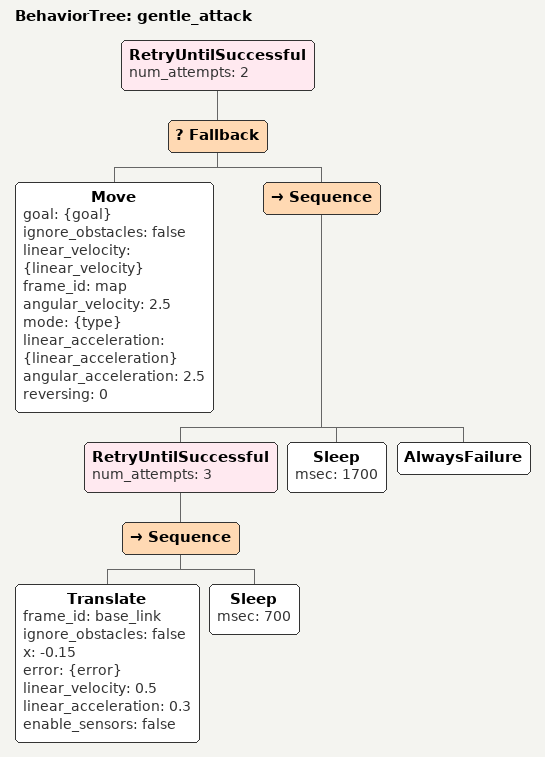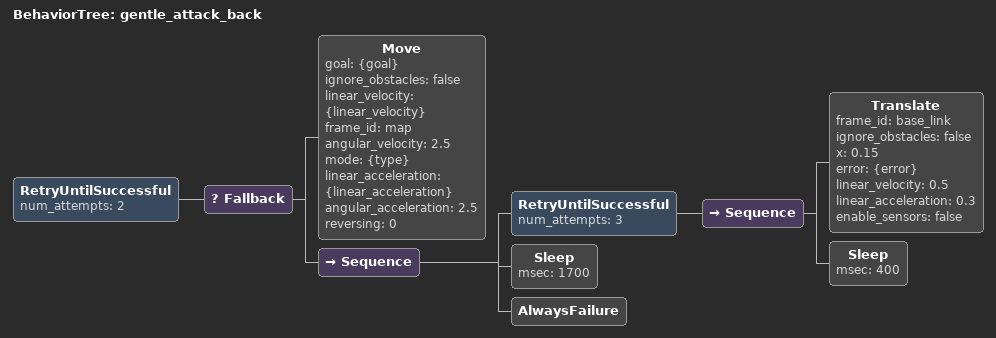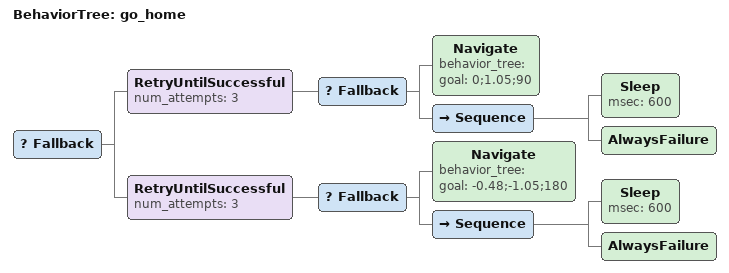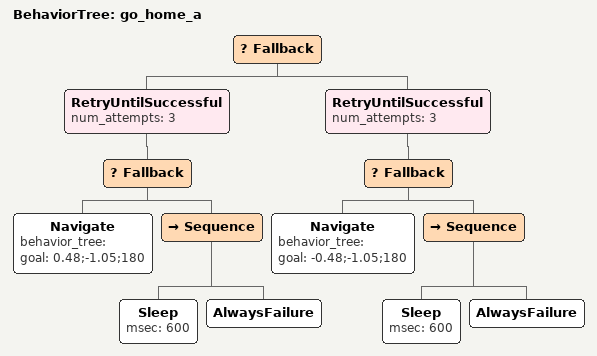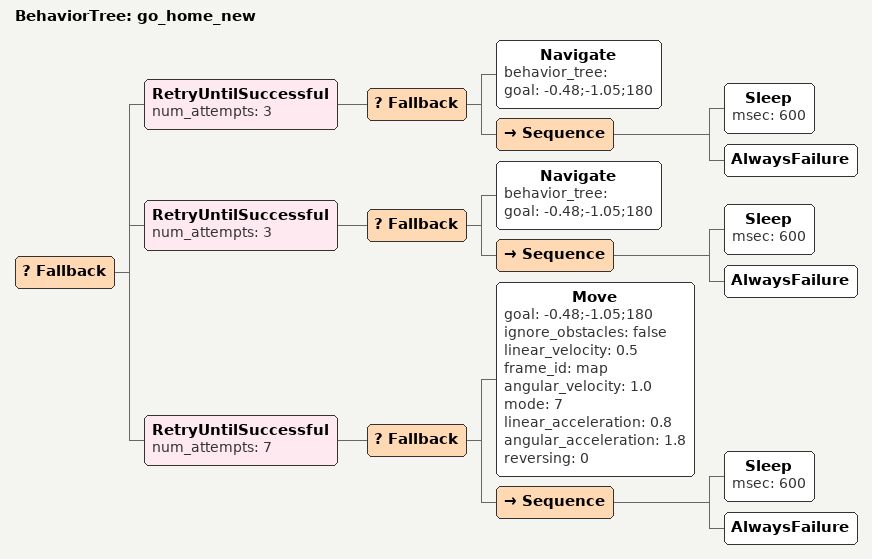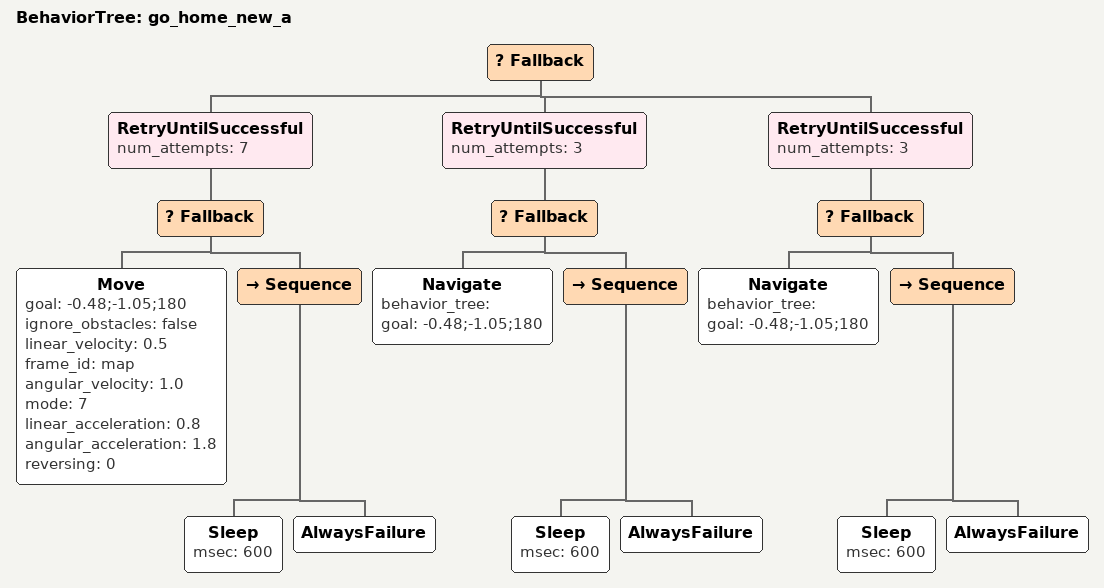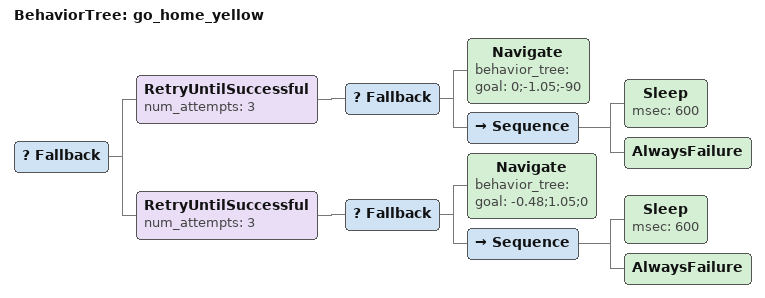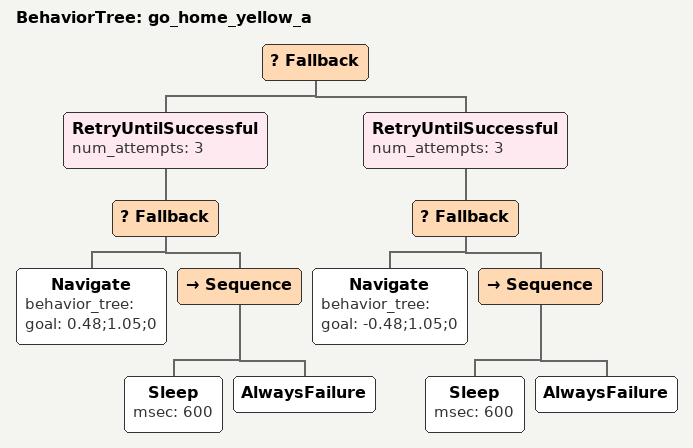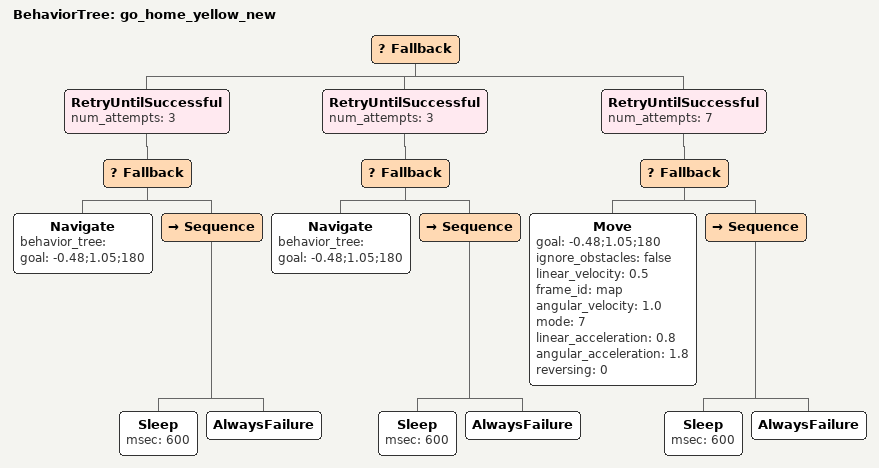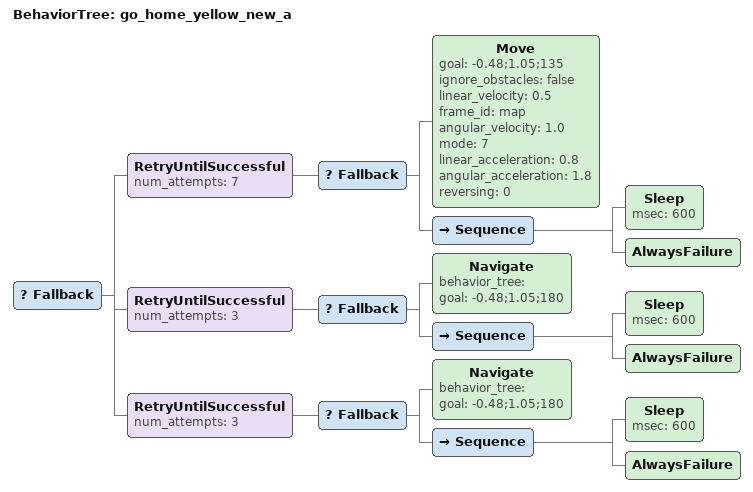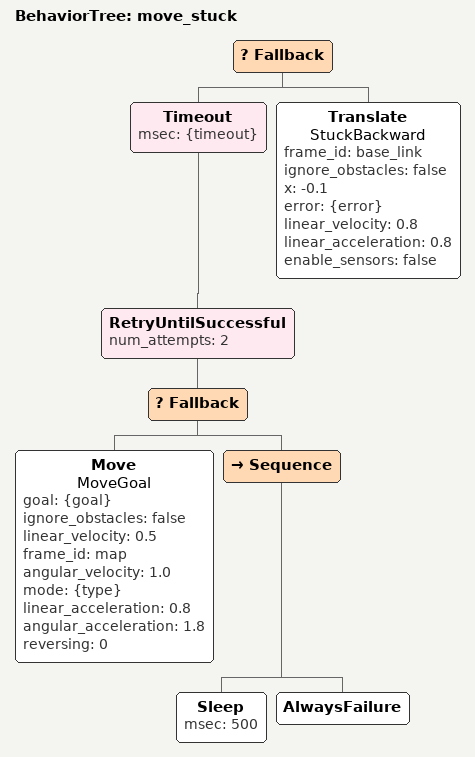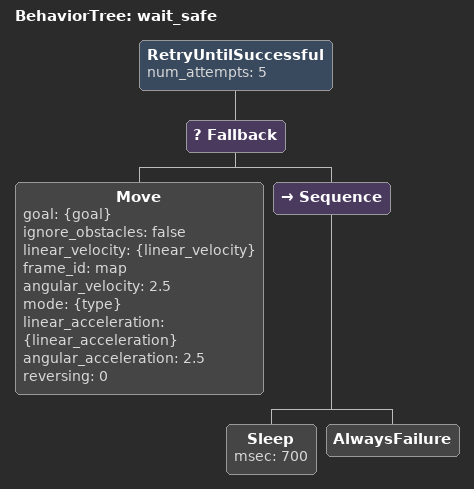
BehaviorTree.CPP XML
<?xml version="1.0" encoding="UTF-8"?>
<root BTCPP_format="4">
  <BehaviorTree ID="gentle_attack">
    <RetryUntilSuccessful num_attempts="2">
      <Fallback>
        <Move goal="{goal}"
              ignore_obstacles="false"
              linear_velocity="{linear_velocity}"
              frame_id="map"
              angular_velocity="2.5"
              mode="{type}"
              linear_acceleration="{linear_acceleration}"
              angular_acceleration="2.5"
              reversing="0"/>
        <Sequence>
          <RetryUntilSuccessful num_attempts="3">
            <Sequence>
              <Translate frame_id="base_link"
                         ignore_obstacles="false"
                         x="-0.15"
                         error="{error}"
                         linear_velocity="0.5"
                         linear_acceleration="0.3"
                         enable_sensors="false"/>
              <Sleep msec="700"/>
            </Sequence>
          </RetryUntilSuccessful>
          <Sleep msec="1700"/>
          <AlwaysFailure/>
        </Sequence>
      </Fallback>
    </RetryUntilSuccessful>
  </BehaviorTree>

  <BehaviorTree ID="gentle_attack_back">
    <RetryUntilSuccessful num_attempts="2">
      <Fallback>
        <Move goal="{goal}"
              ignore_obstacles="false"
              linear_velocity="{linear_velocity}"
              frame_id="map"
              angular_velocity="2.5"
              mode="{type}"
              linear_acceleration="{linear_acceleration}"
              angular_acceleration="2.5"
              reversing="0"/>
        <Sequence>
          <RetryUntilSuccessful num_attempts="3">
            <Sequence>
              <Translate frame_id="base_link"
                         ignore_obstacles="false"
                         x="0.15"
                         error="{error}"
                         linear_velocity="0.5"
                         linear_acceleration="0.3"
                         enable_sensors="false"/>
              <Sleep msec="400"/>
            </Sequence>
          </RetryUntilSuccessful>
          <Sleep msec="1700"/>
          <AlwaysFailure/>
        </Sequence>
      </Fallback>
    </RetryUntilSuccessful>
  </BehaviorTree>

  <BehaviorTree ID="go_home">
    <Fallback>
      <RetryUntilSuccessful num_attempts="3">
        <Fallback>
          <Navigate behavior_tree=""
                    goal="0;1.05;90"/>
          <Sequence>
            <Sleep msec="600"/>
            <AlwaysFailure/>
          </Sequence>
        </Fallback>
      </RetryUntilSuccessful>
      <RetryUntilSuccessful num_attempts="3">
        <Fallback>
          <Navigate behavior_tree=""
                    goal="-0.48;-1.05;180"/>
          <Sequence>
            <Sleep msec="600"/>
            <AlwaysFailure/>
          </Sequence>
        </Fallback>
      </RetryUntilSuccessful>
    </Fallback>
  </BehaviorTree>

  <BehaviorTree ID="go_home_a">
    <Fallback>
      <RetryUntilSuccessful num_attempts="3">
        <Fallback>
          <Navigate behavior_tree=""
                    goal="0.48;-1.05;180"/>
          <Sequence>
            <Sleep msec="600"/>
            <AlwaysFailure/>
          </Sequence>
        </Fallback>
      </RetryUntilSuccessful>
      <RetryUntilSuccessful num_attempts="3">
        <Fallback>
          <Navigate behavior_tree=""
                    goal="-0.48;-1.05;180"/>
          <Sequence>
            <Sleep msec="600"/>
            <AlwaysFailure/>
          </Sequence>
        </Fallback>
      </RetryUntilSuccessful>
    </Fallback>
  </BehaviorTree>

  <BehaviorTree ID="go_home_new">
    <Fallback>
      <RetryUntilSuccessful num_attempts="3">
        <Fallback>
          <Navigate behavior_tree=""
                    goal="-0.48;-1.05;180"/>
          <Sequence>
            <Sleep msec="600"/>
            <AlwaysFailure/>
          </Sequence>
        </Fallback>
      </RetryUntilSuccessful>
      <RetryUntilSuccessful num_attempts="3">
        <Fallback>
          <Navigate behavior_tree=""
                    goal="-0.48;-1.05;180"/>
          <Sequence>
            <Sleep msec="600"/>
            <AlwaysFailure/>
          </Sequence>
        </Fallback>
      </RetryUntilSuccessful>
      <RetryUntilSuccessful num_attempts="7">
        <Fallback>
          <Move goal="-0.48;-1.05;180"
                ignore_obstacles="false"
                linear_velocity="0.5"
                frame_id="map"
                angular_velocity="1.0"
                mode="7"
                linear_acceleration="0.8"
                angular_acceleration="1.8"
                reversing="0"/>
          <Sequence>
            <Sleep msec="600"/>
            <AlwaysFailure/>
          </Sequence>
        </Fallback>
      </RetryUntilSuccessful>
    </Fallback>
  </BehaviorTree>

  <BehaviorTree ID="go_home_new_a">
    <Fallback>
      <RetryUntilSuccessful num_attempts="7">
        <Fallback>
          <Move goal="-0.48;-1.05;180"
                ignore_obstacles="false"
                linear_velocity="0.5"
                frame_id="map"
                angular_velocity="1.0"
                mode="7"
                linear_acceleration="0.8"
                angular_acceleration="1.8"
                reversing="0"/>
          <Sequence>
            <Sleep msec="600"/>
            <AlwaysFailure/>
          </Sequence>
        </Fallback>
      </RetryUntilSuccessful>
      <RetryUntilSuccessful num_attempts="3">
        <Fallback>
          <Navigate behavior_tree=""
                    goal="-0.48;-1.05;180"/>
          <Sequence>
            <Sleep msec="600"/>
            <AlwaysFailure/>
          </Sequence>
        </Fallback>
      </RetryUntilSuccessful>
      <RetryUntilSuccessful num_attempts="3">
        <Fallback>
          <Navigate behavior_tree=""
                    goal="-0.48;-1.05;180"/>
          <Sequence>
            <Sleep msec="600"/>
            <AlwaysFailure/>
          </Sequence>
        </Fallback>
      </RetryUntilSuccessful>
    </Fallback>
  </BehaviorTree>

  <BehaviorTree ID="go_home_yellow">
    <Fallback>
      <RetryUntilSuccessful num_attempts="3">
        <Fallback>
          <Navigate behavior_tree=""
                    goal="0;-1.05;-90"/>
          <Sequence>
            <Sleep msec="600"/>
            <AlwaysFailure/>
          </Sequence>
        </Fallback>
      </RetryUntilSuccessful>
      <RetryUntilSuccessful num_attempts="3">
        <Fallback>
          <Navigate behavior_tree=""
                    goal="-0.48;1.05;0"/>
          <Sequence>
            <Sleep msec="600"/>
            <AlwaysFailure/>
          </Sequence>
        </Fallback>
      </RetryUntilSuccessful>
    </Fallback>
  </BehaviorTree>

  <BehaviorTree ID="go_home_yellow_a">
    <Fallback>
      <RetryUntilSuccessful num_attempts="3">
        <Fallback>
          <Navigate behavior_tree=""
                    goal="0.48;1.05;0"/>
          <Sequence>
            <Sleep msec="600"/>
            <AlwaysFailure/>
          </Sequence>
        </Fallback>
      </RetryUntilSuccessful>
      <RetryUntilSuccessful num_attempts="3">
        <Fallback>
          <Navigate behavior_tree=""
                    goal="-0.48;1.05;0"/>
          <Sequence>
            <Sleep msec="600"/>
            <AlwaysFailure/>
          </Sequence>
        </Fallback>
      </RetryUntilSuccessful>
    </Fallback>
  </BehaviorTree>

  <BehaviorTree ID="go_home_yellow_new">
    <Fallback>
      <RetryUntilSuccessful num_attempts="3">
        <Fallback>
          <Navigate behavior_tree=""
                    goal="-0.48;1.05;180"/>
          <Sequence>
            <Sleep msec="600"/>
            <AlwaysFailure/>
          </Sequence>
        </Fallback>
      </RetryUntilSuccessful>
      <RetryUntilSuccessful num_attempts="3">
        <Fallback>
          <Navigate behavior_tree=""
                    goal="-0.48;1.05;180"/>
          <Sequence>
            <Sleep msec="600"/>
            <AlwaysFailure/>
          </Sequence>
        </Fallback>
      </RetryUntilSuccessful>
      <RetryUntilSuccessful num_attempts="7">
        <Fallback>
          <Move goal="-0.48;1.05;180"
                ignore_obstacles="false"
                linear_velocity="0.5"
                frame_id="map"
                angular_velocity="1.0"
                mode="7"
                linear_acceleration="0.8"
                angular_acceleration="1.8"
                reversing="0"/>
          <Sequence>
            <Sleep msec="600"/>
            <AlwaysFailure/>
          </Sequence>
        </Fallback>
      </RetryUntilSuccessful>
    </Fallback>
  </BehaviorTree>

  <BehaviorTree ID="go_home_yellow_new_a">
    <Fallback>
      <RetryUntilSuccessful num_attempts="7">
        <Fallback>
          <Move goal="-0.48;1.05;135"
                ignore_obstacles="false"
                linear_velocity="0.5"
                frame_id="map"
                angular_velocity="1.0"
                mode="7"
                linear_acceleration="0.8"
                angular_acceleration="1.8"
                reversing="0"/>
          <Sequence>
            <Sleep msec="600"/>
            <AlwaysFailure/>
          </Sequence>
        </Fallback>
      </RetryUntilSuccessful>
      <RetryUntilSuccessful num_attempts="3">
        <Fallback>
          <Navigate behavior_tree=""
                    goal="-0.48;1.05;180"/>
          <Sequence>
            <Sleep msec="600"/>
            <AlwaysFailure/>
          </Sequence>
        </Fallback>
      </RetryUntilSuccessful>
      <RetryUntilSuccessful num_attempts="3">
        <Fallback>
          <Navigate behavior_tree=""
                    goal="-0.48;1.05;180"/>
          <Sequence>
            <Sleep msec="600"/>
            <AlwaysFailure/>
          </Sequence>
        </Fallback>
      </RetryUntilSuccessful>
    </Fallback>
  </BehaviorTree>

  <BehaviorTree ID="move_stuck">
    <Fallback>
      <Timeout msec="{timeout}">
        <RetryUntilSuccessful num_attempts="2">
          <Fallback>
            <Move name="MoveGoal"
                  goal="{goal}"
                  ignore_obstacles="false"
                  linear_velocity="0.5"
                  frame_id="map"
                  angular_velocity="1.0"
                  mode="{type}"
                  linear_acceleration="0.8"
                  angular_acceleration="1.8"
                  reversing="0"/>
            <Sequence>
              <Sleep msec="500"/>
              <AlwaysFailure/>
            </Sequence>
          </Fallback>
        </RetryUntilSuccessful>
      </Timeout>
      <Translate name="StuckBackward"
                 frame_id="base_link"
                 ignore_obstacles="false"
                 x="-0.1"
                 error="{error}"
                 linear_velocity="0.8"
                 linear_acceleration="0.8"
                 enable_sensors="false"/>
    </Fallback>
  </BehaviorTree>

  <BehaviorTree ID="wait_safe">
    <RetryUntilSuccessful num_attempts="5">
      <Fallback>
        <Move goal="{goal}"
              ignore_obstacles="false"
              linear_velocity="{linear_velocity}"
              frame_id="map"
              angular_velocity="2.5"
              mode="{type}"
              linear_acceleration="{linear_acceleration}"
              angular_acceleration="2.5"
              reversing="0"/>
        <Sequence>
          <Sleep msec="700"/>
          <AlwaysFailure/>
        </Sequence>
      </Fallback>
    </RetryUntilSuccessful>
  </BehaviorTree>

</root>
